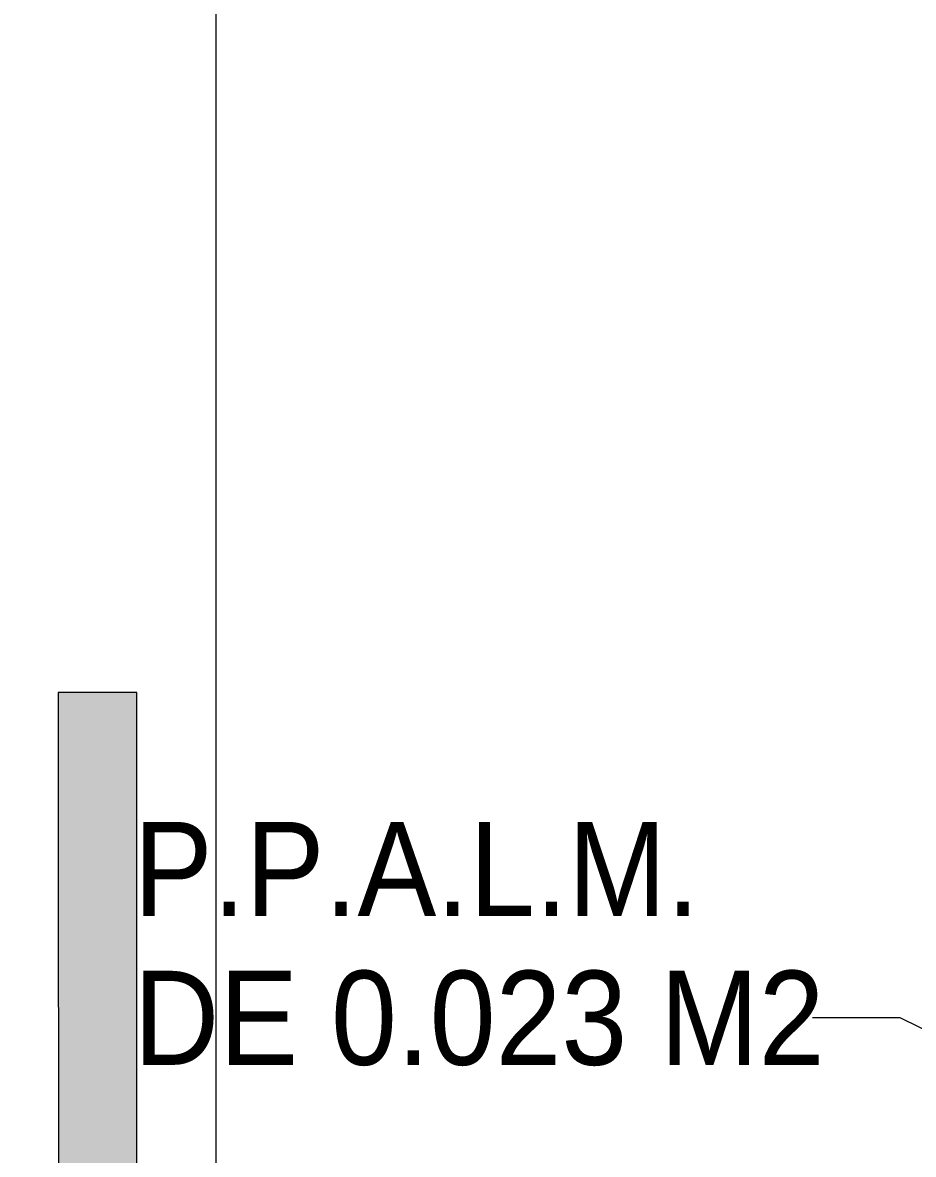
# Model space of a CAD drawing. Header units: metres. Extents: x 31.9 to 125.9, y -29 to 44.
# Drawn here: x 71.13 to 72.833, y -15.07 to -12.906 of the extents above; entities that cross this region are included whole.
import ezdxf

# ---------------------------------------------------------------- set-up
doc = ezdxf.new("R2010")
doc.units = ezdxf.units.M
doc.layers.add('ARQ', color=8, linetype='Continuous', lineweight=0)
doc.layers.add('G-ANNO-TEXT', color=7, linetype='Continuous', lineweight=9)
doc.styles.add('SansSerif', font='SANSS__.TTF', dxfattribs={"width": 0.9, "height": 0.1799999999999998})

# ---------------------------------------------------------------- blocks, each defined once
blk = doc.blocks.new('Estructura cubierta')
at = {"layer": 'ARQ'}
for p, q in [((1978.497996631386, -5855.354215785774), (1978.49799660527, -5914.914149221913)), ((1978.498002271553, -5855.354215786886), (1978.498002243985, -5914.91414900909))]:
    blk.add_line(p, q, dxfattribs=at)
blk = doc.blocks.new('PISO 9')
at = {"layer": 'ARQ', "ltscale": 0.01}
h = blk.add_hatch(color=256, dxfattribs=at)
h.dxf.hatch_style = 1
h.paths.add_polyline_path([(347.2881534911726, -2856.368976286525), (347.1381282519897, -2856.368976286525), (347.1380596693377, -2855.04395543377), (347.2880849085207, -2855.04395543377)])
h.paths.add_polyline_path([(347.1380596693361, -2855.356068006049), (347.1380596693361, -2855.206042766867), (346.5043883250069, -2855.206042766867), (346.5043883250069, -2855.356068006049)])
h.paths.add_polyline_path([(345.0504285109469, -2855.356395138925), (345.0504285109469, -2855.206369899743), (345.7043883240817, -2855.206042766867), (345.7043883240817, -2855.356068006049)])
h.paths.add_polyline_path([(343.6865620682313, -2855.356131639021), (343.6865620682313, -2855.206106399838), (344.2504285109314, -2855.205779266983), (344.2504285109314, -2855.355804506165)])
h.paths.add_polyline_path([(342.5366390291479, -2856.368917034884), (342.3866137899649, -2856.368917034884), (342.3865656373453, -2855.356096361853), (342.5365908765282, -2855.356096361853)])
h.paths.add_polyline_path([(342.3866137899649, -2856.368917034884), (347.2881534911726, -2856.368976286525), (347.2881534958137, -2856.518980487977), (342.3866137946061, -2856.518921236453)])
h.paths.add_polyline_path([(343.9897889866434, -2856.368776419806), (343.8397637474604, -2856.368776419806), (343.8397155948408, -2855.355955746774), (343.9897408340237, -2855.355955746774)])
h.paths.add_polyline_path([(345.638971238908, -2856.368876353165), (345.488945999725, -2856.368876353165), (345.488893880929, -2855.356094767445), (345.638919120112, -2855.356094767445)])
h.paths.add_polyline_path([(347.2694238553825, -2854.141584937934), (347.2694357204375, -2854.004946134206), (347.1193866185715, -2854.004946134206), (347.1193747535174, -2854.141584937934)])
h.paths.add_polyline_path([(348.9889858035563, -2853.854941184013), (345.3374779915384, -2853.854992214971), (345.3374779868973, -2854.004996416424), (348.9889857989151, -2854.004945385582)])
h.paths.add_polyline_path([(345.3374788632063, -2853.854954090471), (345.3376849808481, -2850.131202351466), (345.4876891823003, -2850.131202346825), (345.487483064775, -2853.85495408583)])
h.paths.add_polyline_path([(342.388724546302, -2852.905897443935), (344.4366091566806, -2852.905911757984), (344.4366091613217, -2853.055915959436), (343.4866091566805, -2853.055911757983), (343.4866091566805, -2853.855911757983), (343.3366091566807, -2853.854955999975), (343.3366091566807, -2853.055906696108), (342.3887245509432, -2853.055901645504)])
h.paths.add_polyline_path([(350.2092175685893, -2851.005084902324), (345.4877255104627, -2851.0049918155), (345.4877255058216, -2851.154996016952), (350.2092175639482, -2851.155089103892)])
h.paths.add_polyline_path([(346.7972852436812, -2851.00500749943), (346.7976483700265, -2849.973898942979), (346.9476525714788, -2849.973898938339), (346.9472894452499, -2851.005007494789)])
h.paths.add_polyline_path([(343.2361288327863, -2850.131022797045), (343.2361288327863, -2849.981022799599), (345.4878149547039, -2849.981205766068), (345.4878149547039, -2850.131205763514)])
h.paths.add_polyline_path([(350.0592175331801, -2851.005046306395), (350.0595799549451, -2844.480755684063), (350.2095841563973, -2844.480755679423), (350.2092217347488, -2851.005046301754)])
h.paths.add_polyline_path([(351.4125508645509, -2851.005065633899), (353.9873366063468, -2851.005004550259), (353.987336610988, -2851.155008751712), (351.412550869192, -2851.155069835468)])
h.paths.add_polyline_path([(351.4925990966792, -2851.155068155032), (351.4927123966879, -2853.954889164785), (351.6427614985539, -2853.954889164785), (351.6426480854066, -2851.155067839656)])
h.paths.add_polyline_path([(352.54512944262, -2853.804824939639), (353.588313391926, -2853.80480879836), (353.588313391926, -2853.954857900226), (352.54512944262, -2853.954874041504)])
h.paths.add_polyline_path([(351.6426811714334, -2855.113910609376), (353.5883226805527, -2855.113886778528), (353.5883226805527, -2855.263935880394), (351.6426811714334, -2855.263959711241)])
h.paths.add_polyline_path([(351.4926317325162, -2856.362296399158), (351.4929130692631, -2855.113910606041), (351.6429621711291, -2855.113910606041), (351.6426808343822, -2856.362296399158)])
h.paths.add_polyline_path([(353.5883168676896, -2856.368967624149), (353.5883556154479, -2857.264661579508), (353.4383065135819, -2857.264661579508), (353.4382677658236, -2856.368967624149)])
h.paths.add_polyline_path([(353.5883315048141, -2856.368967624264), (354.0353387694822, -2856.368960826278), (354.0353387694822, -2856.519009928144), (353.5883315048141, -2856.519016726129)])
h.paths.add_polyline_path([(354.1853878713036, -2856.368960826278), (354.1854128560719, -2857.568960826277), (354.0353637542059, -2857.568960826277), (354.0353387694377, -2856.368960826278)])
h.paths.add_polyline_path([(351.6427995925292, -2857.264666894305), (354.0353387694822, -2857.264660096313), (354.0353387694822, -2857.414709198179), (351.6427995925292, -2857.41471599617)])
h.paths.add_polyline_path([(351.4926317325176, -2857.264666894121), (351.4929101748892, -2858.461036820181), (351.6429592767552, -2858.461036820181), (351.6426808343836, -2857.264666894121)])
h.paths.add_polyline_path([(351.0294006386798, -2858.461107698912), (351.6426839326948, -2858.461026982124), (351.6426839326948, -2858.61107608399), (351.0294006386798, -2858.611156800777)])
h.paths.add_polyline_path([(349.832782494733, -2856.368995631992), (349.8342056235117, -2859.980562953583), (349.9842547253777, -2859.980562953583), (349.982831596599, -2856.368995631992)])
h.paths.add_polyline_path([(350.1270301428617, -2858.461139229078), (349.98365599572, -2858.461127398354), (349.98365599572, -2858.61117650022), (350.1270301428617, -2858.611188330943)])
h.paths.add_polyline_path([(352.2337223853954, -2858.461107698914), (354.0353464456027, -2858.461026982122), (354.0353464456027, -2858.611076083988), (352.2337223853954, -2858.611156800779)])
h.paths.add_polyline_path([(353.6194685378462, -2860.7769417958), (353.6194930768113, -2862.280607882768), (353.4694439749453, -2862.280607882768), (353.4694194359802, -2860.7769417958)])
h.paths.add_polyline_path([(353.6194715538054, -2860.77693100904), (354.035349948716, -2860.77689073295), (354.035349948716, -2860.926939834816), (353.6194715538054, -2860.926980110905)])
h.paths.add_polyline_path([(354.1853955418451, -2860.776899953183), (354.1854200808102, -2862.280566040151), (354.0353709789442, -2862.280566040151), (354.0353464399791, -2860.776899953183)])
h.paths.add_polyline_path([(350.384194758097, -2862.280588873095), (354.1853955403637, -2862.280566040151), (354.1853955403637, -2862.430615142018), (350.384194758097, -2862.430637974962)])
h.paths.add_polyline_path([(349.8842593534157, -2862.430615865844), (349.8841947568858, -2862.380562136068), (350.3841624598501, -2862.38056213594), (350.38422705638, -2862.430615865715)])
h.paths.add_polyline_path([(349.8842593534157, -2862.430615865844), (349.8342056236399, -2862.430680462374), (349.8342056235117, -2859.980594837415), (349.8842593532875, -2859.980530240885)])
at = {"layer": 'ARQ'}
blk.add_lwpolyline([(349.832782494733, -2856.368995631992), (349.8342056235117, -2859.980562953583), (349.9842547253777, -2859.980562953583), (349.982831596599, -2856.368995631992)], close=True, dxfattribs=at)
blk.add_blockref('Estructura cubierta', (-1628.363807573822, 3049.568271571355), dxfattribs=at)

msp = doc.modelspace()

# ---------------------------------------------------------------- linework, layer by layer
at = {"layer": 'G-ANNO-TEXT'}
for p, q in [((72.69941574796341, -14.80892577212242), (72.6399540637459, -14.80892577212242)), ((72.80773140987074, -14.80892577212241), (72.69941574796341, -14.80892577212242)), ((73.22909187883822, -15.01815031548283), (72.80773140987074, -14.80892577212241))]:
    msp.add_line(p, q, dxfattribs=at)

# ---------------------------------------------------------------- block references
at = {"layer": 'ARQ', "linetype": 'Continuous'}
msp.add_blockref('PISO 9', (-278.6348317716115, 2842.181911951618), dxfattribs=at)

# ---------------------------------------------------------------- texts
at = {"layer": 'G-ANNO-TEXT', "char_height": 0.18, "attachment_point": 1, "style": 'SansSerif'}
for s, insert, width in [('P.P.A.L.M.', (71.3421728137459, -14.43449868878909), 1.2770881875), ('DE 0.023 M2', (71.3421728137459, -14.71892577212242), 1.572910875)]:
    msp.add_mtext(s, dxfattribs=dict(at, insert=insert, width=width))

doc.saveas('drawing.dxf')
